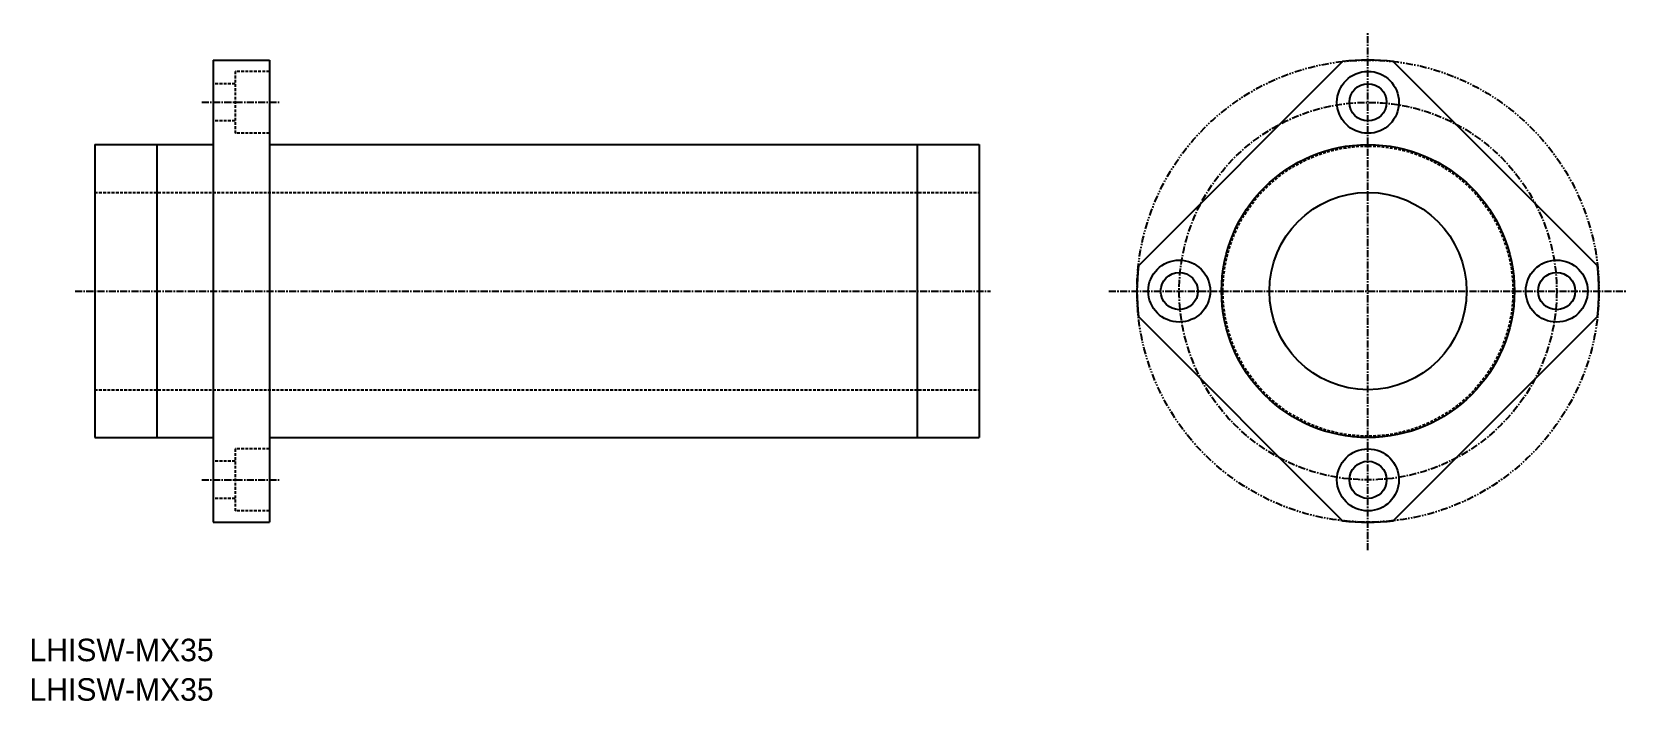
# Model space of a CAD drawing. Extents: x 352 to 635, y -262 to -143.
import ezdxf

# ---------------------------------------------------------------- set-up
doc = ezdxf.new("R2010")
doc.units = 0
for name, pattern in [('CENTER', [2, 1.25, -0.25, 0.25, -0.25]), ('DASHED', [0.75, 0.5, -0.25]), ('PHANTOM', [2.5, 1.25, -0.25, 0.25, -0.25, 0.25, -0.25])]:
    doc.linetypes.add(name, pattern=pattern)
doc.layers.get('0').update_dxf_attribs({"linetype": 'CONTINUOUS'})
doc.layers.add('CENTER', color=1, linetype='CENTER')

msp = doc.modelspace()

# ---------------------------------------------------------------- linework, layer by layer
at = {"color": 7, "linetype": 'CONTINUOUS'}
for p, q in [((384.29, -147.83), (394.29, -147.83)), ((384.29, -147.83), (384.29, -229.83)), ((394.29, -147.83), (394.29, -229.83)), ((584.79, -148.08), (548.55, -184.33)), ((593.8, -148.08), (630.05, -184.33)), ((363.29, -162.83), (384.29, -162.83)), ((363.29, -162.83), (363.29, -214.83)), ((374.29, -162.83), (374.29, -214.83)), ((394.29, -162.83), (520.29, -162.83)), ((509.29, -162.83), (509.29, -214.83)), ((520.29, -162.83), (520.29, -214.83)), ((548.55, -193.34), (584.79, -229.59)), ((630.05, -193.34), (593.8, -229.59)), ((363.29, -214.83), (384.29, -214.83)), ((394.29, -214.83), (520.29, -214.83)), ((384.29, -229.83), (394.29, -229.83))]:
    msp.add_line(p, q, dxfattribs=at)
at = {"color": 3, "linetype": 'DASHED'}
for p, q in [((388.19, -149.83), (388.19, -160.83)), ((394.29, -149.83), (388.19, -149.83)), ((388.19, -152.03), (384.29, -152.03)), ((388.19, -158.63), (384.29, -158.63)), ((394.29, -160.83), (388.19, -160.83)), ((363.29, -171.33), (520.29, -171.33)), ((363.29, -206.33), (520.29, -206.33)), ((388.19, -216.83), (388.19, -227.83)), ((394.29, -216.83), (388.19, -216.83)), ((388.19, -219.03), (384.29, -219.03)), ((388.19, -225.63), (384.29, -225.63)), ((394.29, -227.83), (388.19, -227.83))]:
    msp.add_line(p, q, dxfattribs=at)
at = {"color": 3, "linetype": 'PHANTOM'}
msp.add_circle((589.3, -188.83), 41, dxfattribs=at)
at = {"color": 7, "linetype": 'CONTINUOUS'}
for centre, radius in [((589.3, -155.33), 5.5), ((589.3, -155.33), 3.3), ((589.3, -188.83), 26), ((589.3, -188.83), 17.5), ((555.8, -188.83), 5.5), ((622.8, -188.83), 5.5), ((555.8, -188.83), 3.3), ((622.8, -188.83), 3.3), ((589.3, -222.33), 5.5), ((589.3, -222.33), 3.3)]:
    msp.add_circle(centre, radius, dxfattribs=at)
at = {"color": 3, "linetype": 'DASHED'}
msp.add_circle((589.3, -188.83), 25.75, dxfattribs=at)
at = {"color": 7, "linetype": 'CONTINUOUS'}
for start, end in [(83.6947, 96.3053), (173.6947, 186.3053), (353.6947, 6.3053), (263.6947, 276.3053)]:
    msp.add_arc((589.3, -188.83), 41, start, end, dxfattribs=at)
at = {"layer": 'CENTER', "color": 1, "linetype": 'CENTER'}
for p, q in [((589.3, -234.83), (589.3, -142.83)), ((382.29, -155.33), (396.29, -155.33)), ((359.79, -188.83), (522.29, -188.83)), ((543.3, -188.83), (635.3, -188.83)), ((382.29, -222.33), (396.29, -222.33))]:
    msp.add_line(p, q, dxfattribs=at)
msp.add_circle((589.3, -188.83), 33.5, dxfattribs=at)

# ---------------------------------------------------------------- texts
at = {"color": 7, "linetype": 'CONTINUOUS'}
for p in [(351.7, -254.52), (351.7, -261.53)]:
    msp.add_text('LHISW-MX35', height=4, dxfattribs=at).set_placement(p)

doc.saveas('drawing.dxf')
